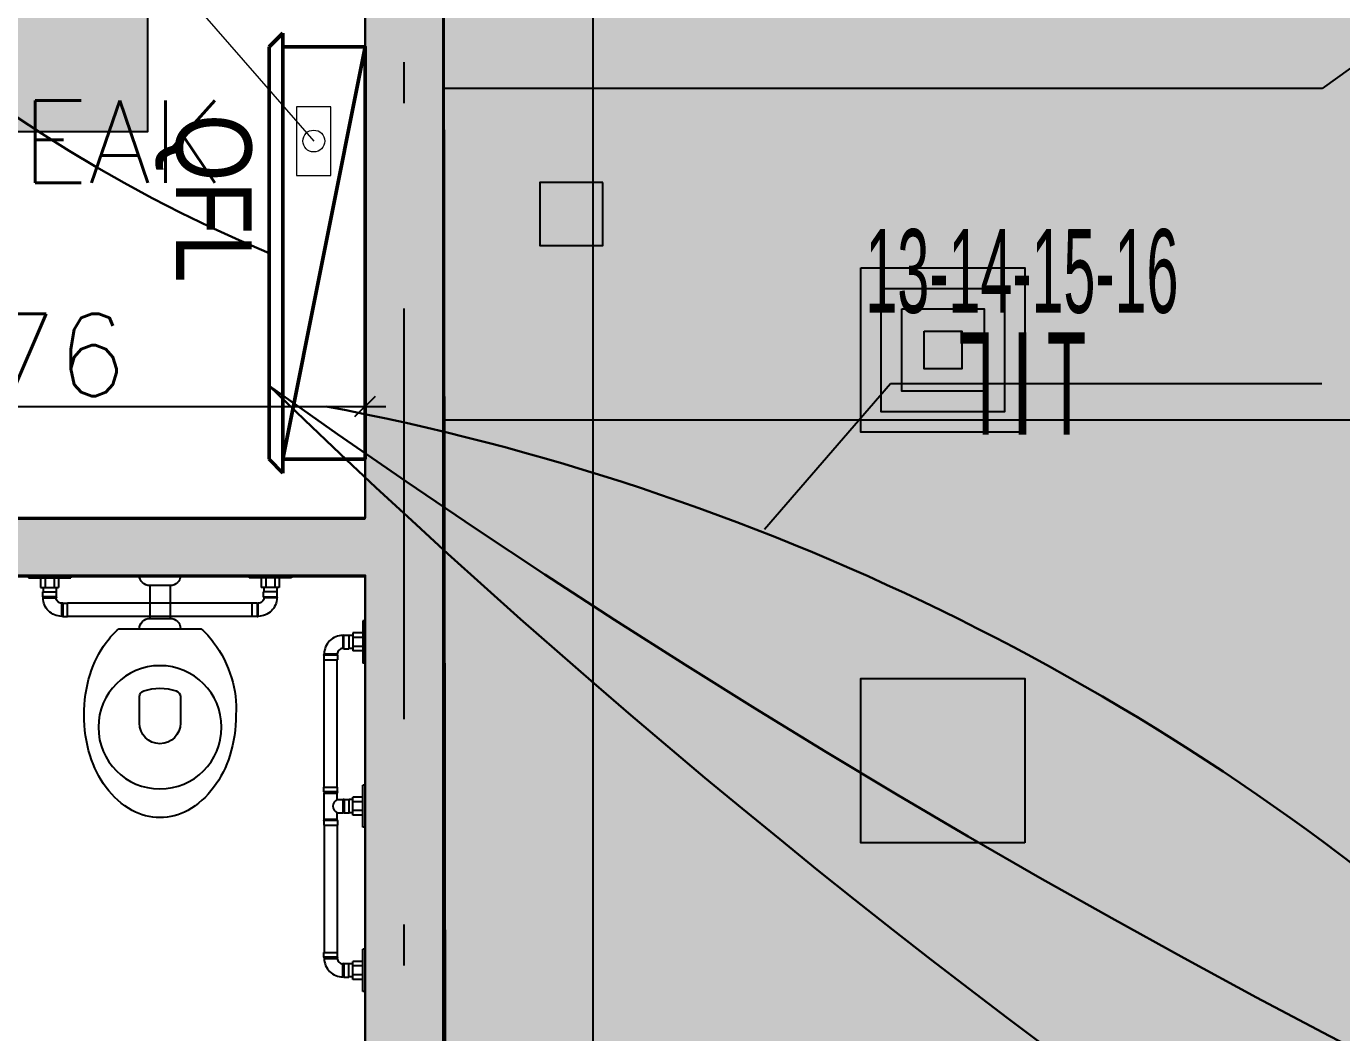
# Model space of a CAD drawing. Header units: millimetres. Extents: x 182 to 575, y -105 to 95.
# Drawn here: x 311.62 to 314.824, y -1.533 to 0.918 of the extents above; entities that cross this region are included whole.
import ezdxf
from ezdxf.enums import TextEntityAlignment as Align

# ---------------------------------------------------------------- set-up
doc = ezdxf.new("R2010")
doc.units = ezdxf.units.MM
doc.header["$MEASUREMENT"] = 0
doc.linetypes.add('CONTINU', pattern=[0])
doc.linetypes.add('DASHDOT', pattern=[1, 0.5, -0.25, 0, -0.25])
for name, color, linetype, lineweight in [('2', 2, 'Continuous', 20), ('252', 252, 'Continuous', 20), ('3', 3, 'Continuous', 20), ('auxiliar eletrica am', 2, 'Continuous', 20), ('eletroduto eletrica', 152, 'EL', 30), ('Quadros eletricos', 5, 'Continuous', 50), ('TEXTO ELETRICA', 2, 'Continuous', 20)]:
    doc.layers.add(name, color=color, linetype=linetype, lineweight=lineweight)
for name, color, linetype in [('ar condicionado', 160, 'Continuous'), ('auxiliar eletrica', 1, 'Continuous'), ('base', 253, 'Continuous'), ('construir', 10, 'Continuous'), ('Cota Nivel', 1, 'Continuous'), ('EIXOS', 31, 'DASHDOT'), ('FORRO', 253, 'Continuous'), ('LAY_2', 2, 'Continuous'), ('LUMINOTECNICA', 170, 'Continuous'), ('PISO', 252, 'Continuous'), ('PVC', 2, 'Continuous'), ('SAN', 1, 'Continuous')]:
    doc.layers.add(name, color=color, linetype=linetype)
doc.styles.add('SIMPLEX', font='simplex', dxfattribs={"height": 0.2})
doc.styles.get("Standard").update_dxf_attribs({"font": 'romans.shx'})
doc.styles.add('TECNO', font='technic_.ttf', dxfattribs={"width": 0.7})
doc.linetypes.add('EL', pattern='A,0.5,-0.2,["EL",Standard,S=0.1,R=0,X=-0.08,Y=-0.05],-0.175', length=0.875)
doc.dimstyles.new('SA-25', dxfattribs={"dimtxt": 0.05, "dimasz": 0.05, "dimexe": 0.025, "dimexo": 0.05, "dimgap": 0.025, "dimtad": 1, "dimzin": 4, "dimdsep": 46, "dimtxsty": 'SIMPLEX', "dimblk": 'OBLIQUE', "dimcen": 0.025, "dimdle": 0.05, "dimclrt": 2, "dimaunit": 1, "dimadec": 3, "dimazin": 0, "dimtfac": 1, "dimtofl": 0, "dimtmove": 0, "dimatfit": 3, "dimldrblk": 'OPEN30', "dimfxl": 1, "dimtolj": 1, "dimtzin": 0, "dimarcsym": 0})

# ---------------------------------------------------------------- blocks, each defined once
blk = doc.blocks.new('BAC-PL2')
for p, q in [((0, 0), (0.005000000000000001, 0)), ((0.025, 0.02496751508694725), (0.1049999999999999, 0.02496751508694725)), ((0.025, -0.02499999999999999), (0.1049999999999999, -0.02499999999999997))]:
    blk.add_line(p, q)
for points in [[(0.1299999999999999, 0.09980722194838768), (0.1299999999999999, -0.09980722194838759, 0.05698380554226078), (0.163223304703363, -0.1308147545195113, 0.08511577315550181), (0.2494421119573105, -0.1743128968863213, 0.09022118477408575), (0.34, -0.185, 0.07449380606095202), (0.4386781954809844, -0.1702161307599603, 0.08511577315550176), (0.516776695296637, -0.1308147545195113, 0.106254558293364), (0.5723348626917832, -0.06772582543170264, 0.1282707582339839), (0.59, 0, 0.1282707582339833), (0.5723348626917834, 0.06772582543170261, 0.1062545582933636), (0.516776695296637, 0.1308147545195113, 0.08511577315550135), (0.4386781954809845, 0.1702161307599603, 0.07449380606095181), (0.34, 0.185, 0.0744938060609517), (0.2413218045190156, 0.1702161307599604, 0.08511577315550166), (0.163223304703363, 0.1308147545195113, 0.05698380554226081)], [(0.2954554884989668, 0.05000000000000002, 0.3262761020184016), (0.2811670739553537, 0.03956521739130445, 0.1558710999704795), (0.2811670739553537, -0.03956521739130428, 0.326276102018402), (0.2954554884989667, -0.04999999999999996), (0.3599999999999999, -0.04999999999999999, 0.9999999999999999), (0.3599999999999999, 0.05000000000000002)]]:
    blk.add_lwpolyline(points, format="xyb", close=True)
for points in [[(-6.938893903907228e-18, -0.04999999999999996, 0.4142135623730948), (0.025, -0.02499999999999999), (0.025, 0.02499999999999999, 0.4144827635687507), (0, 0.04996751508694722)], [(0.1299999999999999, 0.04996751508694722, 0.4144827635687512), (0.1049999999999999, 0.02499999999999999), (0.1049999999999999, -0.02499999999999999, 0.4142135623730951), (0.1299999999999999, -0.04999999999999996)]]:
    blk.add_lwpolyline(points, format="xyb")
blk.add_circle((0.3699999999999999, 0), 0.15)
blk = doc.blocks.new('DEF')
at = {"layer": 'PVC', "color": 0}
for p, q in [((0, 0.6406187609604785), (0.006000000000312866, 0.6406187609604785)), ((0.006000000000312866, 0.6406187609604785), (0.006000000000312866, 0.5376187609604131)), ((0.006000000000312866, 0.6109937609603548), (0.02999999999974534, 0.6109937609603548)), ((0.02999999999974534, 0.6109937609603548), (0.02999999999974534, 0.5672437609605367)), ((0.006000000000312866, 0.600056260960173), (0.02999999999974534, 0.600056260960173)), ((0.006000000000312866, 0.5781812609598092), (0.02999999999974534, 0.5781812609598092)), ((0.02999999999974534, 0.604993760960042), (0.04001478512600443, 0.604993760960042)), ((0.04001478512600443, 0.605691168615067), (0.04001478512600443, 0.5725759235588157)), ((0.05200463126857358, 0.605691168615067), (0.04001478512600443, 0.605691168615067)), ((0.05200463267374289, 0.5725759235588157), (0.05200463267374289, 0.605691168615067)), ((0.05200463126857358, 0.605691168615067), (0.05455222371892887, 0.6050085437168491)), ((0.0545522148740929, 0.6050085460860828), (0.0545522148740929, 0.5732585460868904)), ((0.006000000000312866, 0.5672437609605367), (0.02999999999974534, 0.5672437609605367)), ((0.02999999999974534, 0.5732437609599401), (0.04001478512600443, 0.5732437609599401)), ((0.05200463126857358, 0.5725759235588157), (0.04001478512600443, 0.5725759235588157)), ((0.05200463126857358, 0.5725759235588157), (0.05455222371892887, 0.5732585484561241)), ((0.0674571625986573, 0.557123392228732), (0.06813978749596572, 0.5596709846790873)), ((0.0674571625986573, 0.5571233936339013), (0.1005724076549086, 0.5571233936339013)), ((0.0674571625986573, 0.557123392228732), (0.0674571625986573, 0.5451335460870723)), ((0.1005724076549086, 0.5451335460870723), (0.0674571625986573, 0.5451335460870723)), ((0.09988978512683389, 0.5596709758342513), (0.06811021487374092, 0.5596709758342513)), ((0.06812499999978172, 0.09548521487386097), (0.06812499999978172, 0.5451335460870723)), ((0.09987500000033833, 0.09548521487386097), (0.09987499999988358, 0.5451335460870723)), ((0.1005724076549086, 0.557123392228732), (0.09988978275669069, 0.5596709846790873)), ((0.1005724076549086, 0.557123392228732), (0.1005724076549086, 0.5451335460870723)), ((0, 0.5376187609604131), (0.006000000000312866, 0.5376187609604131)), ((0, 0.1030000000000655), (0.006000000000312866, 0.1030000000000655)), ((0.006000000000312866, 0), (0.006000000000312866, 0.1030000000000655)), ((0.006000000000312866, 0.07337499999994179), (0.02999999999974534, 0.07337499999994179)), ((0.02999999999974534, 0.02962500000012369), (0.02999999999974534, 0.07337499999994179)), ((0.02999999999974534, 0.06734542974754731), (0.04001478512600443, 0.06734542974754731)), ((0.05200463126857358, 0.06804283740166284), (0.04001478512600443, 0.06804283740166284)), ((0.04001478512600443, 0.03492759234541154), (0.04001478512600443, 0.06804283740166284)), ((0.05200463267374289, 0.06804283740166284), (0.05200463267374289, 0.03492759234541154)), ((0.05200463126857358, 0.06804283740166284), (0.05455222371892887, 0.06736021250344493)), ((0.0545522148740929, 0.03561021487348626), (0.0545522148740929, 0.06736021487358812)), ((0.1005724076549086, 0.09548521487340622), (0.0674571625986573, 0.09548521487340622)), ((0.0674571625986573, 0.08349536873174657), (0.0674571625986573, 0.09548521487340622)), ((0.0674571625986573, 0.08349536732566776), (0.1005724076549086, 0.08349536732566776)), ((0.0674571625986573, 0.08349536873174657), (0.06813978749596572, 0.08094777628139127)), ((0.09988978512683389, 0.08094778512622725), (0.06811021487374092, 0.08094778512622725)), ((0.1005724076549086, 0.08349536873174657), (0.09988978275669069, 0.08094777628139127)), ((0.1005724076549086, 0.08349536873174657), (0.1005724076549086, 0.09548521487340622)), ((0.006000000000312866, 0.06243749999975989), (0.02999999999974534, 0.06243749999975989)), ((0.006000000000312866, 0.04056250000030559), (0.02999999999974534, 0.04056250000030559)), ((0.02999999999974534, 0.03559542974744545), (0.04001478512600443, 0.03559542974744545)), ((0.05200463126857358, 0.03492759234541154), (0.04001478512600443, 0.03492759234541154)), ((0.05200463126857358, 0.03492759234541154), (0.05455222371892887, 0.03561021724362945)), ((0, 0), (0.006000000000312866, 0)), ((0.006000000000312866, 0.02962500000012369), (0.02999999999974534, 0.02962500000012369))]:
    blk.add_line(p, q, dxfattribs=at)
for centre, radius, start, end in [((0.0545522148740929, 0.5596709758342513), 0.045338, 359.9979732855523, 90.00202671444765), ((0.0545522148740929, 0.5596709758342513), 0.013558, 0, 90.4736820662446), ((0.0545522148740929, 0.08094778512622725), 0.013558, 269.5263179337554, 0), ((0.0545522148740929, 0.08094778512622725), 0.045338, 269.9979732855523, 0.002026714447678902)]:
    blk.add_arc(centre, radius, start, end, dxfattribs=at)
blk = doc.blocks.new('W_BARRA_VASO_3ART2')
at = {"layer": 'PVC', "color": 0}
for p, q in [((0, 0), (0, -0.006000000000000227)), ((0.1029999999999518, 0), (0.1029999999999518, -0.006000000000000227)), ((0.3999999999999773, 0), (0.3999999999999773, -0.006000000000000227)), ((0.5030000000000427, 0), (0.5030000000000427, -0.006000000000000227)), ((0.7999999999999545, 0), (0.7999999999999545, -0.006000000000000227)), ((0.90300000000002, 0), (0.90300000000002, -0.006000000000000227)), ((0, -0.006000000000000227), (0.1029999999999518, -0.006000000000000227)), ((0.02962500000001, -0.006000000000000227), (0.02962500000001, -0.03000000000000114)), ((0.02962500000001, -0.03000000000002956), (0.07337499999994179, -0.03000000000000114)), ((0.03559542974721808, -0.03000000000000114), (0.03559542974721808, -0.04001478512640233)), ((0.04056249999996453, -0.006000000000000227), (0.04056249999996453, -0.03000000000002956)), ((0.06243749999998727, -0.006000000000000227), (0.06243749999998727, -0.03000000000002956)), ((0.06734542974720625, -0.03000000000000114), (0.06734542974720625, -0.04001478512640233)), ((0.07337499999994179, -0.006000000000000227), (0.07337499999994179, -0.03000000000000114)), ((0.5030000000000427, -0.006000000000000227), (0.3999999999999773, -0.006000000000000227)), ((0.4296249999999873, -0.006000000000000227), (0.4296249999999873, -0.03000000000000114)), ((0.4733750000000327, -0.03000000000002956), (0.4296249999999873, -0.03000000000000114)), ((0.4356102148736909, -0.03000000000000114), (0.4356102148736909, -0.03900000000001569)), ((0.4405624999999418, -0.006000000000000227), (0.4405624999999418, -0.03000000000002956)), ((0.4624374999999645, -0.006000000000000227), (0.4624374999999645, -0.03000000000002956)), ((0.4673602148735654, -0.03000000000000114), (0.4673602148735654, -0.03900000000001569)), ((0.4733750000000327, -0.006000000000000227), (0.4733750000000327, -0.03000000000000114)), ((0.90300000000002, -0.006000000000000227), (0.7999999999999545, -0.006000000000000227)), ((0.8296249999999645, -0.006000000000000227), (0.8296249999999645, -0.03000000000000114)), ((0.87337500000001, -0.03000000000002956), (0.8296249999999645, -0.03000000000000114)), ((0.83562500000005, -0.03000000000000114), (0.83562500000005, -0.04001478512640233)), ((0.8405625000000327, -0.006000000000000227), (0.8405625000000327, -0.03000000000002956)), ((0.8624374999999418, -0.006000000000000227), (0.8624374999999418, -0.03000000000002956)), ((0.8673749999999245, -0.03000000000000114), (0.8673749999999245, -0.04001478512640233)), ((0.87337500000001, -0.006000000000000227), (0.87337500000001, -0.03000000000000114)), ((0.03492759234552523, -0.05200463126828936), (0.03492759234552523, -0.04001478512637391)), ((0.03492759234552523, -0.04001478512637391), (0.06804283740166284, -0.04001478512640233)), ((0.06804283740166284, -0.05200463267391342), (0.03492759234552523, -0.05200463267391342)), ((0.03492759234552523, -0.05200463126828936), (0.03561021724362945, -0.05455222371858781)), ((0.03561021487359994, -0.05455221487363815), (0.06736021487358812, -0.05455221487363815)), ((0.06804283740166284, -0.05200463126828936), (0.06736021250355861, -0.05455222371858781)), ((0.06804283740166284, -0.05200463126828936), (0.06804283740166284, -0.04001478512640233)), ((0.4349423774718844, -0.05098984614193114), (0.4349423774718844, -0.03899999999998727)), ((0.4680576225281357, -0.03899999999998727), (0.4349423774718844, -0.03899999999998727)), ((0.4349423774718844, -0.05098984614193114), (0.4356250023699886, -0.05353743859217275)), ((0.4349423774718844, -0.05098984754749836), (0.468057622528022, -0.05098984754749836)), ((0.4673749999999472, -0.05353742974727993), (0.4356249999999591, -0.05353742974727993)), ((0.4356249999999591, -0.0681250000000091), (0.4356249999999591, -0.05353742974727993)), ((0.468057622528022, -0.05098984614193114), (0.4673749976300314, -0.05353743859217275)), ((0.4673749999999472, -0.0681250000000091), (0.4673749999999472, -0.05353742974727993)), ((0.468057622528022, -0.05098984614193114), (0.4680576225281357, -0.03899999999998727)), ((0.8680724076544948, -0.04001478512637391), (0.8349571625982435, -0.04001478512640233)), ((0.8349571625982435, -0.05200463126828936), (0.8349571625982435, -0.04001478512640233)), ((0.8349571625982435, -0.05200463267391342), (0.8680724076544948, -0.05200463267391342)), ((0.8349571625982435, -0.05200463126828936), (0.8356397874963477, -0.05455222371858781)), ((0.8673897851263064, -0.05455221487363815), (0.8356397851264319, -0.05455221487363815)), ((0.8680724076544948, -0.05200463126828936), (0.8673897827563906, -0.05455222371858781)), ((0.8680724076544948, -0.05200463126828936), (0.8680724076544948, -0.04001478512637391)), ((0.08349536873174657, -0.06745716259831624), (0.08094777628139127, -0.06813978749636362)), ((0.08094778512634093, -0.09988978512637914), (0.08094778512634093, -0.06811021487362723)), ((0.0834953673261225, -0.06745716259831624), (0.0834953673261225, -0.1005724076544539)), ((0.08349536873174657, -0.06745716259831624), (0.0954852148736336, -0.06745716259831624)), ((0.0954852148736336, -0.1005724076544539), (0.0954852148736336, -0.06745716259831624)), ((0.4049999999999727, -0.0681250000000091), (0.0954852148736336, -0.0681250000000091)), ((0.4049999999999727, -0.100557622528072), (0.4049999999999727, -0.06744237747193438)), ((0.4169898461418597, -0.06744237747193438), (0.4049999999999727, -0.06744237747193438)), ((0.4169898475474838, -0.06744237747193438), (0.4169898475474838, -0.1005576225281004)), ((0.4169898461418597, -0.06744237747193438), (0.419537438592215, -0.06812500237001018)), ((0.4195374297472654, -0.09987499999999727), (0.4195374297472654, -0.0681250000000091)), ((0.4356249999999591, -0.0681250000000091), (0.4195374297472654, -0.0681250000000091)), ((0.4834625702527546, -0.0681250000000091), (0.4673749999999472, -0.0681250000000091)), ((0.4860101538580466, -0.06744237747193438), (0.483462561407805, -0.06812500236998176)), ((0.4834625702527546, -0.09987499999999727), (0.4834625702527546, -0.0681250000000091)), ((0.4860101524524225, -0.06744237747193438), (0.4860101524524225, -0.100557622528072)), ((0.4860101538580466, -0.06744237747193438), (0.4980000000000473, -0.06744237747193438)), ((0.4979999999999336, -0.100557622528072), (0.4980000000000473, -0.06744237747193438)), ((0.4980000000000473, -0.0681250000000091), (0.8075147851263864, -0.0681250000000091)), ((0.8075147851263864, -0.1005724076544539), (0.8075147851263864, -0.06745716259831624)), ((0.8195046312682734, -0.06745716259831624), (0.8075147851263864, -0.06745716259831624)), ((0.8195046326738975, -0.06745716259831624), (0.8195046326738975, -0.1005724076544539)), ((0.8195046312682734, -0.06745716259831624), (0.822052223718515, -0.06813978749636362)), ((0.8220522148736791, -0.09988978512637914), (0.8220522148736791, -0.06811021487362723)), ((0.08349536873174657, -0.1005724076544539), (0.08094777628139127, -0.09988978275637805)), ((0.08349536873174657, -0.1005724076544539), (0.0954852148736336, -0.1005724076544539)), ((0.4049999999999727, -0.09987499999999727), (0.0954852148736336, -0.09987499999999727)), ((0.4169898475474838, -0.1005576225281004), (0.4049999999999727, -0.100557622528072)), ((0.417070598897908, -0.1005359849063439), (0.419537438592215, -0.09987499763002461)), ((0.4834625702527546, -0.09987499999999727), (0.4195374297472654, -0.09987499999999727)), ((0.4860101538580466, -0.100557622528072), (0.483462561407805, -0.09987499763002461)), ((0.4860101538580466, -0.100557622528072), (0.4979999999999336, -0.100557622528072)), ((0.4980000000000473, -0.09987499999999727), (0.8075147851263864, -0.09987499999999727)), ((0.8195046312682734, -0.1005724076544539), (0.8075147851263864, -0.1005724076544539)), ((0.8195046312682734, -0.1005724076544539), (0.822052223718515, -0.09988978275637805))]:
    blk.add_line(p, q, dxfattribs=at)
for centre, radius, start, end in [((0.08094778512634093, -0.05455221487363815), 0.045338, 179.9979732855519, 270.0020267144461), ((0.08094778512634093, -0.05455221487363815), 0.013558, 179.5263179337326, 269.9999999999927), ((0.8220522148736791, -0.05455221487363815), 0.045338, 269.9979732855539, 0.002026714448085782), ((0.8220522148736791, -0.05455221487363815), 0.013558, 270.0000000000073, 0.4736820662674034), ((0.45150000000001, -0.06151041666669244), 0.01719791666665234, 202.6198649480388, 337.3801350519612)]:
    blk.add_arc(centre, radius, start, end, dxfattribs=at)
blk = doc.blocks.new('40x40-4000')
at = {"layer": 'LUMINOTECNICA', "ltscale": 0.8}
h = blk.add_hatch(color=81, dxfattribs=at)
h.dxf.hatch_style = 1
h.paths.add_polyline_path([(-0.2000000000000455, -0.2000000000000027), (0.1999999999999318, -0.2000000000000027), (0.1999999999999318, 0.200000000000003), (-0.2000000000000455, 0.200000000000003)])
blk.add_lwpolyline([(-0.2000000000000455, -0.2000000000000027), (0.1999999999999318, -0.2000000000000027), (0.1999999999999318, 0.200000000000003), (-0.2000000000000455, 0.200000000000003)], close=True, dxfattribs=at)
blk = doc.blocks.new('STH8960PTO')
at = {"layer": 'LUMINOTECNICA', "ltscale": 0.8}
h = blk.add_hatch(color=31, dxfattribs=at)
h.dxf.hatch_style = 1
h.paths.add_polyline_path([(-0.0767963966645766, 0.07679639666457572), (0.0767963966645766, 0.07679639666457572), (0.0767963966645766, -0.0767963966645775), (-0.0767963966645766, -0.0767963966645775)])
blk.add_lwpolyline([(-0.0767963966645766, 0.07679639666457572), (0.0767963966645766, 0.07679639666457572), (0.0767963966645766, -0.0767963966645775), (-0.0767963966645766, -0.0767963966645775)], close=True, dxfattribs=at)
blk = doc.blocks.new('GRELHA AR')
at = {"layer": 'ar condicionado', "color": 1}
for points in [[(-0.1999999999999886, 0.2000000000000029), (0.1999999999999886, 0.2000000000000029), (0.1999999999999886, -0.2000000000000028), (-0.1999999999999886, -0.2000000000000028)], [(-0.149930659056281, 0.1499306590562952), (0.149930659056281, 0.1499306590562952), (0.149930659056281, -0.1499306590562952), (-0.149930659056281, -0.1499306590562952)], [(-0.1002944467345515, 0.1002944467345657), (0.1002944467345515, 0.1002944467345657), (0.1002944467345515, -0.1002944467345656), (-0.1002944467345515, -0.1002944467345656)], [(-0.04592916650472034, 0.04592916650473458), (0.04592916650472034, 0.04592916650473458), (0.04592916650472034, -0.04592916650473453), (-0.04592916650472034, -0.04592916650473453)]]:
    blk.add_lwpolyline(points, close=True, dxfattribs=at)
blk = doc.blocks.new('_Oblique')
at = {"color": 0, "linetype": 'ByBlock', "lineweight": -2}
blk.add_line((-0.5, -0.5), (0.5, 0.5), dxfattribs=at)
blk = doc.blocks.new('*D87')
at = {"layer": 'Cota Nivel', "color": 0, "lineweight": -2, "transparency": 16777216}
for p, q in [((315.5734860804686, 6.396619821188319), (315.5734860804686, -2.303380178813869)), ((301.9891603734922, 6.346619821188316), (315.5984860804685, 6.346619821188319)), ((301.9891603734922, -2.253380178813871), (315.5984860804685, -2.253380178813869))]:
    blk.add_line(p, q, dxfattribs=at)
at = {"layer": 'Defpoints', "color": 0, "transparency": 16777216}
for p in [(301.9391603734922, 6.346619821188316), (301.9391603734922, -2.253380178813871), (315.5734860804686, -2.253380178813869)]:
    blk.add_point(p, dxfattribs=at)
at = {"layer": 'Cota Nivel', "color": 0, "lineweight": -2, "transparency": 16777216, "xscale": 0.05, "yscale": 0.05, "zscale": 0.05}
for p, rotation in [((315.5734860804686, 6.346619821188319), 90), ((315.5734860804686, -2.253380178813869), 270)]:
    blk.add_blockref('_Oblique', p, dxfattribs=dict(at, rotation=rotation))
at = {"layer": 'Cota Nivel', "color": 2, "transparency": 16777216, "insert": (315.4484860804685, 2.046619821187135), "char_height": 0.2, "attachment_point": 5, "rotation": 90, "style": 'SIMPLEX'}
blk.add_mtext('\\A1;8.60', dxfattribs=at)
blk = doc.blocks.new('_Open30')
at = {"color": 0, "linetype": 'ByBlock', "lineweight": -2}
for p, q in [((-1, 0.26794919), (0, 0)), ((0, 0), (-1, -0.26794919)), ((0, 0), (-1, 0))]:
    blk.add_line(p, q, dxfattribs=at)
blk = doc.blocks.new('*D88')
at = {"layer": 'Cota Nivel', "color": 0, "lineweight": -2, "transparency": 16777216}
for p, q in [((310.6854553184681, -0.2291336412185359), (310.6854553184681, 0.01723568028401135)), ((312.4458191932408, -0.2291336412185359), (312.4458191932408, 0.01723568028401135)), ((310.6354553184681, -0.007764319715988677), (312.4958191932408, -0.007764319715988677))]:
    blk.add_line(p, q, dxfattribs=at)
at = {"layer": 'Defpoints', "color": 0, "transparency": 16777216}
for p in [(312.4458191932408, -0.007764319715988677), (310.6854553184681, -0.2791336412185359), (312.4458191932408, -0.2791336412185359)]:
    blk.add_point(p, dxfattribs=at)
at = {"layer": 'Cota Nivel', "color": 0, "lineweight": -2, "transparency": 16777216, "xscale": 0.05, "yscale": 0.05, "zscale": 0.05, "rotation": 180}
blk.add_blockref('_Oblique', (310.6854553184681, -0.007764319715988677), dxfattribs=at)
at = {"layer": 'Cota Nivel', "color": 0, "lineweight": -2, "transparency": 16777216, "xscale": 0.05, "yscale": 0.05, "zscale": 0.05}
blk.add_blockref('_Oblique', (312.4458191932408, -0.007764319715988677), dxfattribs=at)
at = {"layer": 'Cota Nivel', "color": 2, "transparency": 16777216, "insert": (311.5656372558545, 0.1172356802840114), "char_height": 0.2, "attachment_point": 5, "style": 'SIMPLEX'}
blk.add_mtext('\\A1;1.76', dxfattribs=at)
blk = doc.blocks.new('desce')
at = {"layer": '252', "ltscale": 1.5}
blk.add_hatch(color=20, dxfattribs=at).paths.add_polyline_path([(22256.56795093678, 19281.25413494079), (22249.59562777635, 19277.53771806604), (22251.93775851749, 19274.85207567775)])
at = {"layer": '2', "color": 20}
blk.add_circle((22229.17853348554, 19257.36800740171), 1.590796222296536, dxfattribs=at)
at = {"layer": '3', "color": 20}
for p, q in [((22256.56795093678, 19281.25413494079), (22249.59562777635, 19277.53771806604)), ((22251.93775851748, 19274.85207567776), (22256.56795093678, 19281.25413494079)), ((22249.59562777635, 19277.53771806604), (22251.93775851748, 19274.85207567776)), ((22250.76669314688, 19276.19489687192), (22229.17853348554, 19257.36800740171))]:
    blk.add_line(p, q, dxfattribs=at)

msp = doc.modelspace()

# ---------------------------------------------------------------- hatches: boundary and pattern name
at = {"layer": 'ar condicionado'}
h = msp.add_hatch(dxfattribs=at)
h.set_pattern_fill('ANSI31', color=256)
h.set_pattern_definition([(45, (0, 0), (-0.08838834764831845, 0.08838834764831845), [])])
edge = h.paths.add_edge_path()
edge.add_line((325.2408181948683, 1.818156453796354), (325.2408181948683, 5.764686020607725))
edge.add_line((325.2408181948683, 5.764686020607725), (324.8408181948683, 5.764686020607725))
edge.add_line((324.8408181948683, 5.764686020607725), (324.8408181948683, 1.86815645379636))
edge.add_line((324.8408181948683, 1.868156453796359), (313.2662143223811, 1.868156453799031))
edge.add_line((313.2662143223811, 1.868156453799031), (313.266214322381, 1.468156453799054))
edge.add_line((313.266214322381, 1.468156453799054), (324.8908181948682, 1.468156453796355))
edge.add_arc((324.8908181948683, 1.818156453796355), 0.3499999999999994, 269.9999999999814, 359.9999999999999)
edge = h.paths.add_edge_path()
edge.add_line((318.9991081393364, 2.540674386200975), (318.9991081393364, 5.764686020607725))
edge.add_line((318.9991081393364, 5.764686020607725), (318.5991081393365, 5.764686020607725))
edge.add_line((318.5991081393365, 5.764686020607725), (318.5991081393365, 2.59067438620098))
edge.add_line((318.5991081393365, 2.59067438620098), (311.9155954529217, 2.590674386203651))
edge.add_line((311.9155954529217, 2.590674386203651), (311.9155954529215, 2.190674386203674))
edge.add_line((311.9155954529215, 2.190674386203674), (313.6529539680037, 2.190674386202978))
edge.add_line((313.6529539680037, 2.190674386202978), (313.6529539680037, 2.329257796971802))
edge.add_line((313.6529539680037, 2.329257796971802), (314.0529539680037, 2.329257796971802))
edge.add_line((314.0529539680037, 2.329257796971802), (314.0529539680037, 2.190674386202818))
edge.add_line((314.0529539680037, 2.190674386202818), (318.6491081393363, 2.190674386200975))
edge.add_arc((318.6491081393364, 2.540674386200974), 0.3499999999999983, 269.9999999999814, 360.0000000000003)
edge = h.paths.add_edge_path(flags=17)
edge.add_line((314.7372675121255, 2.940674386203673), (314.7372675121255, 3.982065408738224))
edge.add_line((314.7372675121255, 3.982065408738224), (314.3372675121254, 4.671910885795708))
edge.add_line((314.3372675121254, 4.671910885795708), (314.3372675121255, 2.990674386203672))
edge.add_line((314.3372675121255, 2.990674386203672), (311.9155954529217, 2.990674386206345))
edge.add_line((311.9155954529217, 2.990674386206345), (311.9155954529215, 2.590674386206368))
edge.add_line((311.9155954529215, 2.590674386206368), (314.3872675121247, 2.590674386203668))
edge.add_arc((314.3872675121255, 2.940674386203662), 0.3499999999999948, 269.9999999998697, 360.0000000000018)
h.paths.add_polyline_path([(313.2662143223811, 1.868156453799031), (311.9155954529235, 1.868156453799031), (311.9155954529235, 1.068156453799982), (312.4246610708187, 1.068156453799982), (313.266214322381, 1.468156453799006)])
h.paths.add_polyline_path([(314.7372675121254, 5.764686020607725), (314.3372675121254, 5.764686020607725), (314.3372675121254, 4.671910885795707), (314.7372675121255, 3.982065408738225)], flags=17)
h.paths.add_polyline_path([(318.9991061425831, 1.468156453797723), (318.5991061425831, 1.468156453797816), (318.5991061425831, -1.498714988798566), (318.9991061425831, -1.498714988798564)])
h = msp.add_hatch(color=256, dxfattribs=at)
h.dxf.hatch_style = 1
h.paths.add_polyline_path([(311.9155954529235, 1.910956829187854), (311.9155954529235, 0.6609568291878536), (310.8035954529236, 0.6609568291878536), (310.8035954529236, 1.910956829187854)])
at = {"layer": 'base'}
msp.add_hatch(color=256, dxfattribs=at).paths.add_polyline_path([(307.4858289241836, 2.119123181754535), (307.4858289240813, 3.865988842348841), (307.3158289241836, 3.865988842348809), (307.3158289241836, 3.775988842348806), (307.3458289240839, 3.775988842348809), (307.3458289241811, 0.3222575211602461), (307.3158289241836, 0.3222575211602532), (307.3158289241836, 0.2322575211602498), (307.4858289241836, 0.2322575211602214), (307.4858289241836, 1.979123181754527), (310.5454553184682, 1.979123181754527), (310.5454553184682, -2.180866180419727), (309.0578935373658, -2.180866180419731), (309.0578935373658, -2.320866180421557), (310.7354553184718, -2.320866180421554), (310.7354553184718, -2.180866180419727), (310.6854553184681, -2.180866180419727), (310.6854553184681, -0.41913364121854), (312.4458191932408, -0.4191336412185453), (312.4458191932408, -1.921603018652144), (312.5408191932695, -1.826603018623418), (312.6358191932409, -1.921603018594782), (312.6358191932409, 2.359132412701557), (311.5354553184695, 2.359132412701541), (311.5354553184682, 2.219132412701452), (312.4458191932408, 2.219132412701454), (312.4458191932408, -0.2791336412185448), (310.6854553184681, -0.2791336412185359), (310.6854553184681, 2.219132412701555), (310.7354553184678, 2.219132412701555), (310.7354553184681, 2.359132412701552), (310.6854553184681, 2.359132412701548), (310.6854553184681, 6.279132912693206), (312.186555124529, 6.27913291269321), (312.1165551245298, 6.349132912693206), (312.1865551245295, 6.419132912693203), (309.0578935373658, 6.41913291269321), (309.0578935373658, 6.27913291269321), (310.5454553184682, 6.279132912693206), (310.5454553184682, 2.119123181754524)])
at = {"layer": 'FORRO', "transparency": 33554602}
h = msp.add_hatch(color=256, dxfattribs=at)
h.dxf.hatch_style = 1
h.paths.add_polyline_path([(315.0650847492598, 5.908213660069121), (319.215084717786, 5.908213660068781), (319.215084717786, -2.158380135598293), (317.2461070110831, -2.158380135597951), (317.2753289288228, -2.203379228712675), (337.1665560314195, -2.20337922871272), (337.4408191932478, -1.929116066887158), (337.4408191932478, 2.351619364409158), (339.3688777739594, 2.383739342067618), (339.3688777739594, 6.276611087310523), (337.9375008917352, 6.276611087310523), (337.5408191932476, 5.879929388818423), (337.0811997854739, 6.353690932215781), (337.470819193245, 6.743310339986635), (337.4708191932449, 8.52161986441189), (312.6108191933504, 8.431619864406855), (312.6358191932409, 6.718310339985073), (313.0004386010125, 6.353690932213509), (312.5478902610603, 5.887000456630687), (312.1416156693674, 6.27913291269321), (310.685455318468, 6.276619864402107), (310.685455318468, 2.356619364410392), (312.6358191932409, 2.35661936441039), (312.6408191932421, -1.929116066887162), (312.9150823550676, -2.203379228712663), (317.2753289288228, -2.203379228712673), (317.2461070110831, -2.158380135597952), (315.0650847492598, -2.158380135597953)])
h.paths.add_polyline_path([(319.215084717786, 5.90821366006878), (324.6165551245334, 5.90821366006878), (324.6165551245334, -2.158380135598293), (319.215084717786, -2.158380135598293)], flags=17)
h.paths.add_polyline_path([(325.4650852587098, 5.90821366006878), (330.8665556654572, 5.90821366006878), (330.8665556654572, -2.158380135598293), (325.4650852587098, -2.158380135598293)], flags=16)
h.paths.add_polyline_path([(330.8665556654572, 5.90821366006878), (335.0165536372313, 5.908213660069121), (335.0165536372313, -2.158380135597953), (330.8665556654572, -2.158380135598293)], flags=16)

# ---------------------------------------------------------------- linework, layer by layer
at = {"layer": 'ar condicionado'}
msp.add_lwpolyline([(311.9155954529235, 1.910956829187854), (311.9155954529235, 0.6609568291878536), (310.8035954529236, 0.6609568291878536), (310.8035954529236, 1.910956829187854)], close=True, dxfattribs=at)
at = {"layer": 'auxiliar eletrica'}
for p, q in [((313.4185576955606, -0.3070846024202183), (313.7250561925921, 0.04793779540596965)), ((313.9706709145227, 0.04793779540596965), (314.7763037597227, 0.04793779540596965))]:
    msp.add_line(p, q, dxfattribs=at)
at = {"layer": 'auxiliar eletrica', "linetype": 'CONTINU', "ltscale": 0.025}
msp.add_line((313.7250561925921, 0.04793779540596965), (313.9706709145227, 0.04793779540596965), dxfattribs=at)
at = {"layer": 'auxiliar eletrica am', "ltscale": 1.8, "elevation": -195.1659522324309}
msp.add_lwpolyline([(312.3621486897632, 0.5547264668601317), (312.3621486897632, 0.7220674738465249), (312.2784781862701, 0.7220674738465249), (312.2784781862701, 0.5547264668601317)], close=True, dxfattribs=at)
at = {"layer": 'base'}
for p, q in [((312.6358191932409, -1.924116066886826, 195.1659522324309), (312.6358191932409, 2.35661936441039, 195.1659522324309)), ((312.4458191932408, -0.2816466895097296, 195.1659522324309), (312.4458191932408, 2.21661936441029, 195.1659522324309)), ((310.685455318468, -0.2816466895097278, 195.1659522324309), (312.4458191932408, -0.2816466895097296, 195.1659522324309)), ((310.685455318468, -0.4216466895097142, 195.1659522324309), (312.4458191932408, -0.421646689509716, 195.1659522324309)), ((312.4458191932408, -1.924116066886826, 195.1659522324309), (312.4458191932408, -0.421646689509716, 195.1659522324309))]:
    msp.add_line(p, q, dxfattribs=at)
for points in [[(310.6854553184681, -0.41913364121854), (312.4458191932408, -0.4191336412185453), (312.4458191932408, -1.921603018652144), (312.5408191932695, -1.826603018623418), (312.6358191932409, -1.921603018594782), (312.6358191932409, 2.359132412701557), (311.5354553184695, 2.359132412701541)], [(311.5354553184682, 2.219132412701452), (312.4458191932408, 2.219132412701454), (312.4458191932408, -0.2791336412185448), (310.6854553184681, -0.2791336412185359)]]:
    msp.add_lwpolyline(points, dxfattribs=at)
at = {"layer": 'construir'}
msp.add_lwpolyline([(310.685455318468, 2.356619364410392), (312.6358191932409, 2.35661936441039), (312.6358191932409, -1.924116066886826), (312.9150823550676, -2.203379228712665), (318.3740055710418, -2.203380135594388), (318.4184146597704, -2.201520631832581), (318.7808189747288, -1.839116316875051), (318.8008191932436, -1.839116316875051), (319.1666659657617, -2.204961641385752), (319.2076257688336, -2.203496235601678), (321.9158023642926, -2.203496235601678), (321.9158023642926, -2.158380135597953), (324.7115551245338, -2.158380135597953), (325.0408182863662, -1.829115160007577), (325.3700832619566, -2.158380135597953), (328.1658191932424, -2.158380135598865), (328.1658191932434, -2.203496235599861), (330.8740126176549, -2.20349623560168), (330.9145139870739, -2.205421273053336), (331.291470008357, -1.829766881998413)], dxfattribs=at)
at = {"layer": 'EIXOS', "linetype": 'DASHDOT', "ltscale": 2}
msp.add_line((312.5408201916216, -4.969553672811573), (312.5408201916216, 11.81327253067661), dxfattribs=at)
at = {"layer": 'eletroduto eletrica', "color": 92, "ltscale": 1.3}
for points, elevation in [([(312.2115417834599, 0.3654024280318095, -0.8294191660539857), (313.6529539680037, 7.1292577969718), (336.4286864152395, 7.1292577969718, -0.8689604311788465), (337.4458191932454, -0.4867442553442363, -1.17596811124669)], -195.1659522324309), ([(336.2286864152395, 2.929257796971796), (336.2286864152395, -1.070742203028203, -0.2937756865759916), (312.2115417834599, 0.04223568028401132, -0.9162781913594256)], 97.58297611621545)]:
    msp.add_lwpolyline(points, format="xyb", dxfattribs=dict(at, elevation=elevation))
for centre, radius, start, end in [((325.6384465889821, 13.93057971828369, -97.58297611621545), 19.31755348832753, 225.9678112809554, 312.632277826509), ((311.2410790932882, -5.861365981547974, 390.3319044648618), 5.957846178990195, 48.79526633121751, 79.26616593222948)]:
    msp.add_arc(centre, radius, start, end, dxfattribs=at)
at = {"layer": 'FORRO', "color": 2}
msp.add_line((313.0008188865968, -2.203379228712611), (313.0008188865968, 3.125825640210559), dxfattribs=at)
at = {"layer": 'FORRO', "color": 2, "elevation": 195.1659522324309}
msp.add_lwpolyline([(310.685455318468, 6.276619864402107), (310.685455318468, 2.356619364410392), (312.6358191932409, 2.35661936441039), (312.6408191932421, -1.929116066887163), (312.9150823550676, -2.203379228712665), (337.1665560314195, -2.20337922871272), (337.4408191932478, -1.929116066887165), (337.4408191932478, 2.351619364409158), (339.3688777739594, 2.383739342067617), (339.3688777739594, 6.276611087310523), (337.9375008917352, 6.276611087310523), (337.5408191932476, 5.879929388818423), (337.0811997854739, 6.35369093221578), (337.470819193245, 6.743310339986632), (337.4708191932449, 8.52161986441189), (312.6108191933504, 8.431619864406855), (312.6358191932409, 6.718310339985073), (313.0004386010125, 6.353690932213509), (312.5478902610603, 5.887000456630687), (312.1416156693674, 6.27913291269321)], close=True, dxfattribs=at)
at = {"layer": 'PISO'}
for p, q in [((314.7770925726745, 0.7664378483469232, 195.1659522324309), (312.6358191932409, 0.7664378483469232, 195.1659522324309)), ((314.7770925726745, 0.7664378483469232, 195.1659522324309), (312.6358191932409, 0.7664378483469232, 195.1659522324309)), ((315.3671508627212, -0.04096328626730106, 195.1659522324309), (312.6358191932409, -0.04096328626730106, 195.1659522324309)), ((315.3671508627212, -0.04096328626730106, 195.1659522324309), (312.6358191932409, -0.04096328626730106, 195.1659522324309))]:
    msp.add_line(p, q, dxfattribs=at)
msp.add_arc((324.8561986302147, -13.25489244718045), 17.26806538600712, 90.051029280144, 125.7101263624627, dxfattribs=at)
msp.add_arc((324.8561986302147, -13.25489244718045), 17.26806538600712, 90.051029280144, 125.7101263624627, dxfattribs=at)
at = {"layer": 'Quadros eletricos'}
for p, q in [((312.2115417834599, 0.8674254489909892, -195.1659522324309), (312.2450099848572, 0.9008936503882679, -195.1659522324309)), ((312.2450099848572, 0.8674254489909892, -195.1659522324309), (312.2450099848572, 0.9008936503882679, -195.1659522324309)), ((312.2115417834599, -0.1366205929273702, -195.1659522324309), (312.2115417834599, 0.8674254489909892, -195.1659522324309)), ((312.2450099848572, -0.1366205929273702, -195.1659522324309), (312.4458191932409, 0.8674254489909892, -195.1659522324309)), ((312.2450099848572, -0.1700887943246488, -195.1659522324309), (312.2115417834599, -0.1366205929273702, -195.1659522324309)), ((312.2450099848572, -0.1366205929273702, -195.1659522324309), (312.2450099848572, -0.1700887943246488, -195.1659522324309))]:
    msp.add_line(p, q, dxfattribs=at)
at = {"layer": 'Quadros eletricos', "elevation": -195.1659522324309}
msp.add_lwpolyline([(312.4458191932409, -0.1366205929273702), (312.4458191932409, 0.8674254489909892), (312.2450099848572, 0.8674254489909892), (312.2450099848572, -0.1366205929273702)], close=True, dxfattribs=at)

# ---------------------------------------------------------------- block references
at = {"layer": 'ar condicionado'}
msp.add_blockref('GRELHA AR', (313.8529539680037, 0.1292577969717994, 97.58297611621545), dxfattribs=at)
at = {"layer": 'auxiliar eletrica am', "xscale": 0.0167048160224167, "yscale": 0.0167048160224167, "zscale": 0.0167048160224167, "rotation": 90}
msp.add_blockref('desce', (634.0112756999392, -370.6959407609772, -195.1659522324309), dxfattribs=at)
at = {"layer": 'base', "xscale": -1, "rotation": 90}
for name, p in [('DEF', (312.2661285737108, -0.4191474650172289, 195.1659522324309)), ('BAC-PL2', (311.9458191932267, -0.4191474650172289, 195.1659522324309))]:
    msp.add_blockref(name, p, dxfattribs=at)
at = {"layer": 'base', "rotation": 270}
msp.add_blockref('W_BARRA_VASO_3ART2', (312.4458191932304, -0.529763392773555, 195.1659522324309), dxfattribs=at)
at = {"layer": 'LUMINOTECNICA', "xscale": -1}
for name, p in [('STH8960PTO', (312.9480857461403, 0.46047313777831)), ('40x40-4000', (313.8529539680036, -0.8707422030282005, 97.58297611621545))]:
    msp.add_blockref(name, p, dxfattribs=at)
at = {"layer": 'SAN', "xscale": -1, "rotation": 90}
msp.add_blockref('BAC-PL2', (311.9458191932304, -0.4191474650172289, 195.1659522324309), dxfattribs=at)

# ---------------------------------------------------------------- texts
at = {"layer": 'LAY_2', "insert": (310.7336713181128, 0.7367864097220691), "char_height": 0.2, "attachment_point": 1}
msp.add_mtext_dynamic_manual_height_columns('NO BREAK', width=1.519983150044823, gutter_width=1, heights=[0], dxfattribs=at)
at = {"layer": 'TEXTO ELETRICA', "style": 'TECNO'}
msp.add_text('QFL', height=0.1840751076850325, rotation=270, dxfattribs=at).set_placement((311.9848204539064, 0.7042327183552592, -195.1659522324309))
at = {"layer": 'TEXTO ELETRICA', "color": 150, "linetype": 'CONTINU', "ltscale": 0.025, "style": 'TECNO', "width": 0.55}
msp.add_text('L', height=0.24898995, rotation=180, dxfattribs=at).set_placement((313.9335000930913, 0.04793779540596965), align=Align.MIDDLE_CENTER)
at = {"layer": 'TEXTO ELETRICA', "color": 150, "linetype": 'CONTINU', "ltscale": 0.025, "style": 'TECNO'}
for s, width, p in [('I', 0.7, (314.0469400957934, 0.04793779540596965)), ('T', 0.55, (314.1544661765169, 0.04793779540596965))]:
    msp.add_text(s, height=0.24898995, dxfattribs=dict(at, width=width)).set_placement(p, align=Align.MIDDLE_CENTER)
at = {"layer": 'TEXTO ELETRICA', "color": 150, "ltscale": 1.8, "insert": (314.0454766765307, 0.4238201655124652), "char_height": 0.20371905, "attachment_point": 2, "style": 'TECNO'}
msp.add_mtext_dynamic_manual_height_columns('{\\W0.6;13-14-15-16}', width=1.268214946633453, gutter_width=1.18098, heights=[0], dxfattribs=at)

# ---------------------------------------------------------------- dimensions: what is measured, and where the dimension line sits
at = {"layer": 'Cota Nivel'}
dim = msp.add_linear_dim(base=(315.5734860804686, -2.253380178813869), p1=(301.9391603734921, 6.346619821188312), p2=(301.9391603734921, -2.25338017881387), angle=90, dimstyle='SA-25', override={"dimtmove": 1}, dxfattribs=at)
dim.commit()
dim.dimension.update_dxf_attribs({"geometry": '*D87', "text_midpoint": (315.4484860804685, 2.046619821187135)})
dim = msp.add_linear_dim(base=(312.4458191932408, -0.007764319715988677), p1=(310.6854553184681, -0.2791336412185359), p2=(312.4458191932408, -0.2791336412185359), dimstyle='SA-25', dxfattribs=at)
dim.commit()
dim.dimension.update_dxf_attribs({"geometry": '*D88', "text_midpoint": (311.5656372558545, 0.1172356802840114)})

doc.saveas('drawing.dxf')
